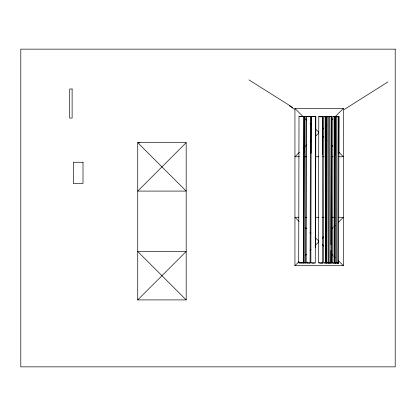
<?xml version="1.0" encoding="UTF-8"?>
<svg xmlns="http://www.w3.org/2000/svg" width="416" height="416" viewBox="0 0 416 416"><rect width="100%" height="100%" fill="white"/><g stroke="black" fill="none" stroke-linecap="round" stroke-linejoin="round"><path stroke-width="0.62" d="M298.693 262.844L299.01 116.542L301.579 116.381L303.914 116.678L303.597 262.974L298.693 262.844L299.078 262.735M303.592 263.026L303.914 116.678M304.195 262.959L304.512 116.657L305.162 116.397L305.947 116.688L305.63 263.037L304.252 262.99L304.216 262.694M304.455 152.646L304.533 116.397M308.459 262.995L310.107 262.99L306.171 262.876L306.488 116.558L308.797 116.449M310.102 263.042L310.445 116.407L309.681 116.402M314.766 262.772C316.15 263.359 311.974 263.099 310.861 262.891L311.194 116.407L313.071 116.704M311.116 153.306L311.194 116.407M315.271 263.052L315.588 116.704L311.178 116.594M315.546 247.879L315.832 116.418L313.508 116.704M320.757 263.021L322.473 263.068L318.464 262.907L318.796 116.428L320.632 116.719M322.473 263.068L322.816 116.433L322.187 116.433L322.8 116.636M322.733 154.627L322.816 116.433M324.199 262.787L325.572 263.021L325.926 116.724L325.608 263.021L324.496 263.078L323.554 262.969L323.892 116.438L326.165 116.444L325.863 253.729M329.389 262.808L326.227 263.073L326.544 116.776L331.864 116.454L331.526 263.089L330.886 263.084L331.224 116.506M326.882 263.078L327.2 116.776L329.358 116.516M330.387 262.912L328.437 263.078L328.749 116.782L331.219 116.568M329.092 263.084L329.41 116.782L330.704 116.61M330.902 262.907L330.928 250.609M330.944 244.78L331.219 116.61M332.613 262.917L332.93 116.62L333.559 116.62L334.36 116.75L334.038 263.099L332.608 263.021L334.038 263.099M334.844 155.303L334.927 116.459L338.91 116.47L338.832 153.369M338.91 116.47L337.865 116.688L338.941 116.802L338.624 263.104L334.662 263.094L334.974 116.797L336.32 116.61L334.927 116.459M335.291 263.094L335.603 116.797L338.941 116.802M336.331 262.943L336.643 116.646M337.808 263.099L338.125 116.802M305.947 116.688L304.512 116.657M306.483 116.574L310.424 116.688L308.776 116.693M310.445 116.407L308.786 116.397M315.832 116.418L314.964 116.704L315.552 116.704M304.845 262.694L305.63 263.037M306.171 262.876L306.467 262.756M318.796 116.428C319.426 117.343 325.302 116.47 321.074 116.724M311.506 262.709L312.754 263M323.892 116.438L324.038 116.74L325.92 116.776M324.516 116.49L325.889 116.724M319.108 262.725L320.32 263.016M331.864 116.454L331.838 116.787L331.204 116.787M332.93 116.62L334.36 116.75M321.87 262.73L322.499 262.735M330.886 263.084L330.912 262.803M331.526 263.089L331.552 262.751M334.662 263.094L336.003 262.907L335.078 262.808M186.176 142.667L137.727 191.084L186.176 191.084L137.727 142.667L137.727 299.91L186.176 299.91L186.176 142.667L137.727 142.667L139.63 142.896M137.727 299.91L186.176 251.493L137.727 251.493L186.176 299.91M322.821 129.012L323.736 128.097M326.019 125.814L326.934 124.899M331.963 119.876L332.878 118.96M334.246 117.593L343.387 108.456L343.387 265.699L294.939 265.699L294.939 108.456L343.387 108.456M294.939 265.699L299.052 261.586M305.453 255.19L306.368 254.28M310.024 250.624L310.939 249.709M315.052 245.601L318.708 241.946M322.364 238.29L323.736 236.922M325.562 235.092L326.477 234.182M331.505 229.159L332.878 227.786M333.793 226.871L335.161 225.503M338.364 222.305L343.387 217.282L338.224 217.282M299.51 152.209L294.939 156.754L299.463 156.754M303.623 148.117L304.538 147.207M305.453 146.302L306.821 144.934M310.024 141.757L311.392 140.39M315.51 136.302L318.708 133.12M337.912 262.881L336.024 262.824M338.588 262.844L337.548 262.99L338.624 263.104M314.09 262.761L313.191 263.006M344.1 109.585L387.982 81.884M326.227 263.073L327.985 262.803M328.437 263.078L330.907 262.865M307.424 262.761L306.826 262.834A43.748 0.998 0.1 0 0 306.821 262.902L308.048 262.99M300.056 262.74C297.544 263.042 304.34 263.032 301.621 262.74M308.381 116.449L307.143 116.532A43.748 0.998 0.1 0 0 307.138 116.605L308.365 116.693M329.545 116.459L330.684 116.454M303.337 156.754L306.566 156.754M315.609 156.754L318.843 156.754M322.717 156.754L324.007 156.754M331.115 156.754L333.055 156.754M338.868 156.754L343.387 156.754L338.816 152.209M298.813 217.282L294.939 217.282L299.052 221.39M305.276 217.282L306.566 217.282M315.609 217.282L318.843 217.282M322.072 217.282L324.007 217.282M331.115 217.282L334.989 217.282M303.909 116.73L299.01 116.542M326.544 116.776L327.2 116.776M328.749 116.782L329.41 116.782M334.974 116.797L335.603 116.797M303.597 262.974L302.604 262.746M248.934 79.882L292.843 107.536M289.307 105.794L294.336 109.273M322.821 136.302L323.736 137.212M326.019 139.485L326.934 140.39M331.963 145.392L332.878 146.302M334.246 147.664L335.161 148.574M294.939 108.456L303.165 116.678M305.453 118.96L306.821 120.333M310.024 123.531L311.392 124.899M315.51 129.012L318.708 132.21M305.453 227.786L306.368 228.701M310.024 232.352L310.939 233.267M315.052 237.38L318.708 241.03M322.364 244.686L323.736 246.059M325.562 247.884L326.477 248.799M331.505 253.822L332.878 255.19M333.793 256.105L335.161 257.478M338.364 260.671L343.387 265.699M302.656 116.553L299.64 116.548L302.656 116.553M395.2 49.145L20.8 49.145L20.8 366.855L395.2 366.855L395.2 49.145M72.119 89.008L69.696 89.008L69.696 118.082L72.119 118.082L72.119 89.008M83.008 162.256L73.315 162.256L73.315 183.451L83.008 183.451L83.008 162.256"/></g></svg>
